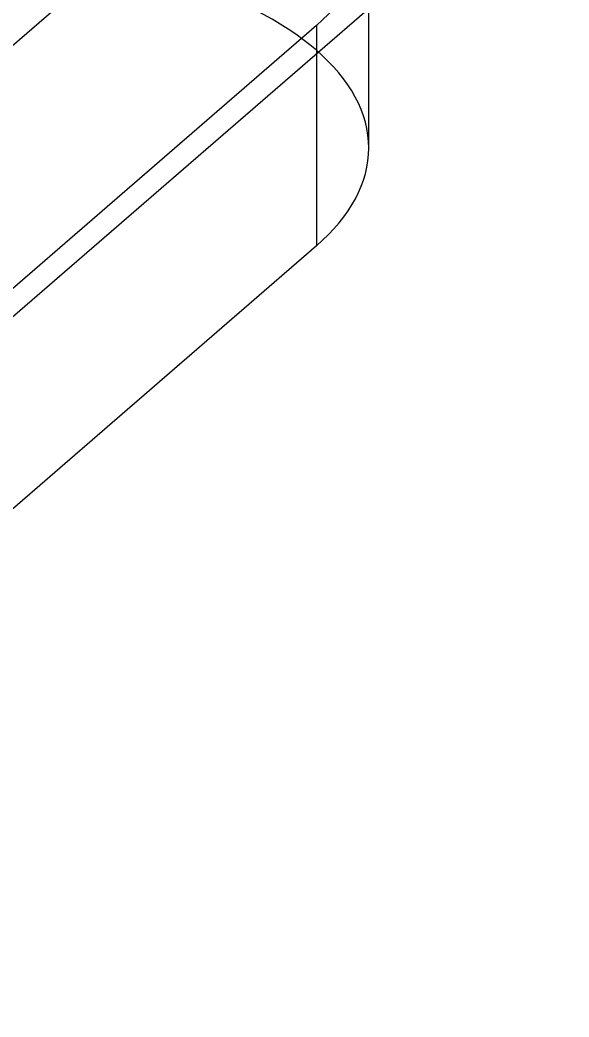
# Model space of a CAD drawing. Header units: millimetres. Extents: x -10.3 to 24, y -6.5 to 12.4.
# Drawn here: x 21.21 to 24.01, y -5.98 to -0.89 of the extents above; entities that cross this region are included whole.
import ezdxf

# ---------------------------------------------------------------- set-up
doc = ezdxf.new("R2010")
doc.units = ezdxf.units.MM
doc.layers.add('MAIN-1', color=7, linetype='Continuous')
doc.layers.add('MAIN-2', color=7, linetype='Continuous')

msp = doc.modelspace()

# ---------------------------------------------------------------- linework, layer by layer
at = {"layer": 'MAIN-1'}
for p, q in [((24.0124, 1.4398), (18.2624, -3.5398)), ((24.0124, 0.0542), (18.2624, -4.9255)), ((22.9897, -1.5443), (22.9897, -0.8314)), ((22.7218, -1.0635), (22.7218, -2.0443)), ((22.7218, -2.0443), (18.1718, -5.9848))]:
    msp.add_line(p, q, dxfattribs=at)
msp.add_ellipse((20.9897, -1.5443), major_axis=(-2, 0), ratio=0.5, start_param=2.617994, end_param=3.141557, dxfattribs=at)
at = {"layer": 'MAIN-2'}
for q in [(18.1718, -4.8589), (22.7218, -1.0635)]:
    msp.add_line((22.7218, -0.9185), q, dxfattribs=at)
for centre, start_param, end_param in [((20.9897, -0.4185), 2.617994, 3.141557), ((20.9897, -1.5443), 3.141557, 4.18879)]:
    msp.add_ellipse(centre, major_axis=(-2, 0), ratio=0.5, start_param=start_param, end_param=end_param, dxfattribs=at)

doc.saveas('drawing.dxf')
